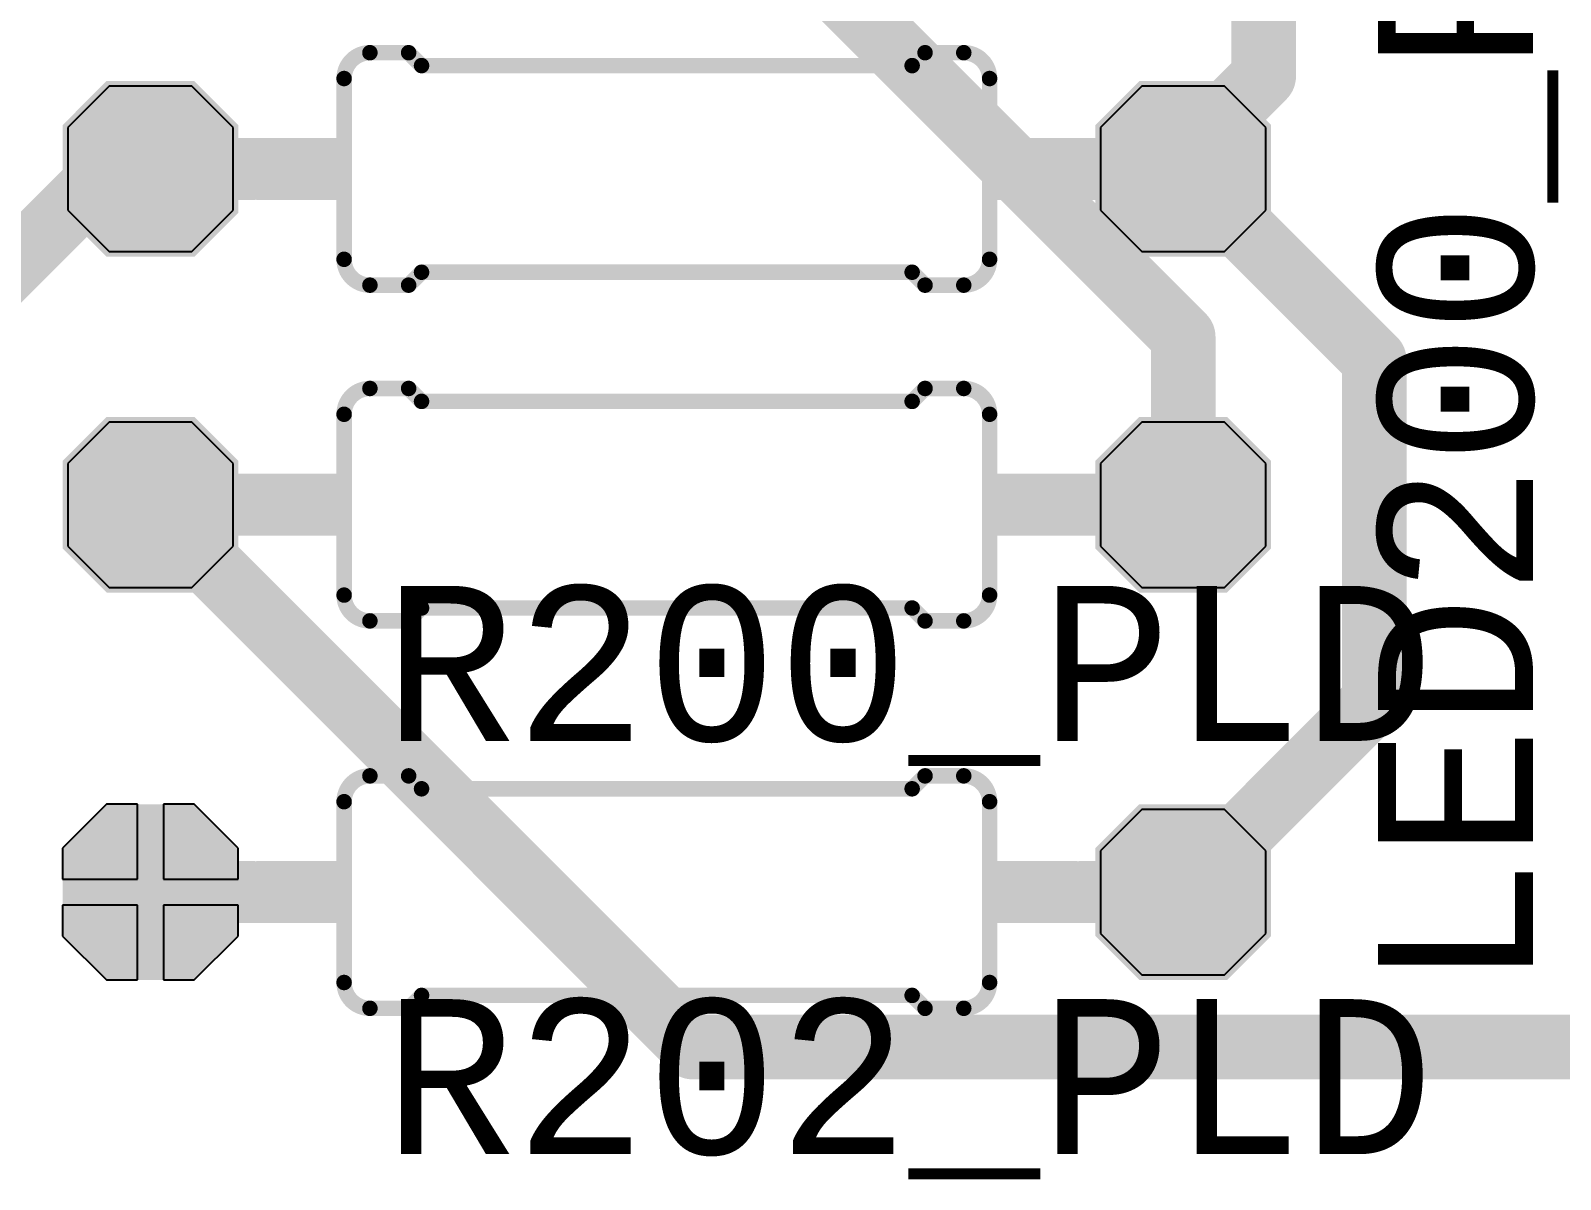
# Model space of a CAD drawing. Header units: inches. Extents: x -0.01 to 8.25, y -0.01 to 4.91.
# Drawn here: x 1.85 to 2.442, y 1.789 to 2.234 of the extents above; entities that cross this region are included whole.
import ezdxf

# ---------------------------------------------------------------- set-up
doc = ezdxf.new("R2010")
doc.units = ezdxf.units.IN
doc.header["$MEASUREMENT"] = 0
for name, color, linetype in [('Bottom Courtyard', 56, 'Continuous'), ('Bottom Layer', 5, 'Continuous'), ('Bottom Solder', 6, 'Continuous'), ('Multi-Layer', 9, 'Continuous'), ('Pad Holes', 156, 'Continuous'), ('Top Layer', 1, 'Continuous'), ('Top Overlay', 2, 'Continuous'), ('Top Solder', 216, 'Continuous')]:
    doc.layers.add(name, color=color, linetype=linetype)
doc.styles.add('Consolas', font='', dxfattribs={"height": 0.2})
doc.styles.get('Consolas').set_extended_font_data('Consolas')

# ---------------------------------------------------------------- blocks, each defined once
blk = doc.blocks.new('0207_10___C______9')
at = {"layer": 'Bottom Layer'}
for points in [[(-0.188, 0.024), (-0.212, 0.024), (-0.224, 0.012), (-0.224, -0.012), (-0.212, -0.024), (-0.188, -0.024), (-0.176, -0.012), (-0.176, 0.012)], [(0.212, 0.024), (0.188, 0.024), (0.176, 0.012), (0.176, -0.012), (0.188, -0.024), (0.212, -0.024), (0.224, -0.012), (0.224, 0.012)]]:
    blk.add_hatch(color=5, dxfattribs=at).paths.add_polyline_path(points)
at = {"layer": 'Bottom Solder'}
for points in [[(-0.183, 0.034), (-0.217, 0.034), (-0.234, 0.017), (-0.234, -0.017), (-0.217, -0.034), (-0.183, -0.034), (-0.166, -0.017), (-0.166, 0.017)], [(0.217, 0.034), (0.183, 0.034), (0.166, 0.017), (0.166, -0.017), (0.183, -0.034), (0.217, -0.034), (0.234, -0.017), (0.234, 0.017)]]:
    blk.add_hatch(color=6, dxfattribs=at).paths.add_polyline_path(points)
at = {"layer": 'Multi-Layer'}
for points in [[(-0.188, 0.024), (-0.212, 0.024), (-0.224, 0.012), (-0.224, -0.012), (-0.212, -0.024), (-0.188, -0.024), (-0.176, -0.012), (-0.176, 0.012)], [(0.212, 0.024), (0.188, 0.024), (0.176, 0.012), (0.176, -0.012), (0.188, -0.024), (0.212, -0.024), (0.224, -0.012), (0.224, 0.012)]]:
    blk.add_hatch(color=9, dxfattribs=at).paths.add_polyline_path(points)
at = {"layer": 'Pad Holes'}
h = blk.add_hatch(color=7, dxfattribs=at)
edge = h.paths.add_edge_path()
edge.add_arc((-0.2, 0), 0.016, 0, 360)
h = blk.add_hatch(color=7, dxfattribs=at)
edge = h.paths.add_edge_path()
edge.add_arc((0.2, 0), 0.016, 0, 360)
at = {"layer": 'Top Layer'}
for points in [[(-0.188, 0.024), (-0.212, 0.024), (-0.224, 0.012), (-0.224, -0.012), (-0.212, -0.024), (-0.188, -0.024), (-0.176, -0.012), (-0.176, 0.012)], [(0.212, 0.024), (0.188, 0.024), (0.176, 0.012), (0.176, -0.012), (0.188, -0.024), (0.212, -0.024), (0.224, -0.012), (0.224, 0.012)]]:
    blk.add_hatch(color=1, dxfattribs=at).paths.add_polyline_path(points)
at = {"layer": 'Top Overlay'}
for points in [[(-0.15897, -0.012), (-0.12497, -0.012), (-0.12497, 0.012), (-0.15897, 0.012)], [(0.12503, -0.012), (0.15903, -0.012), (0.15903, 0.012), (0.12503, 0.012)]]:
    blk.add_hatch(color=2, dxfattribs=at).paths.add_polyline_path(points)
at = {"layer": 'Top Solder'}
for points in [[(-0.183, 0.034), (-0.217, 0.034), (-0.234, 0.017), (-0.234, -0.017), (-0.217, -0.034), (-0.183, -0.034), (-0.166, -0.017), (-0.166, 0.017)], [(0.217, 0.034), (0.183, 0.034), (0.166, 0.017), (0.166, -0.017), (0.183, -0.034), (0.217, -0.034), (0.234, -0.017), (0.234, 0.017)]]:
    blk.add_hatch(color=216, dxfattribs=at).paths.add_polyline_path(points)
at = {"layer": 'Bottom Courtyard'}
for points in [[(-0.2, 0, 0.024, 0.024, 0), (-0.16, 0, 0.024, 0.024, 0)], [(0.16, 0, 0.024, 0.024, 0), (0.2, 0, 0.024, 0.024, 0)]]:
    blk.add_lwpolyline(points, format="xyseb", dxfattribs=at)
for points in [[(-0.206, 0, 0.012, 0.012, 1), (-0.194, 0, 0.012, 0.012, 1)], [(-0.166, 0, 0.012, 0.012, 1), (-0.154, 0, 0.012, 0.012, 1)], [(0.154, 0, 0.012, 0.012, 1), (0.166, 0, 0.012, 0.012, 1)], [(0.194, 0, 0.012, 0.012, 1), (0.206, 0, 0.012, 0.012, 1)]]:
    blk.add_lwpolyline(points, format="xyseb", close=True, dxfattribs=at)
at = {"layer": 'Top Overlay'}
for points in [[(-0.125, 0.035, 0.006, 0.006, -0.414214), (-0.115, 0.045, 0.006, 0.006, 0)], [(-0.115, 0.045, 0.006, 0.006, 0), (-0.1, 0.045, 0.006, 0.006, 0)], [(-0.1, 0.045, 0.006, 0.006, 0), (-0.095, 0.04, 0.006, 0.006, 0)], [(0.095, 0.04, 0.006, 0.006, 0), (0.1, 0.045, 0.006, 0.006, 0)], [(0.1, 0.045, 0.006, 0.006, 0), (0.115, 0.045, 0.006, 0.006, 0)], [(0.115, 0.045, 0.006, 0.006, -0.414214), (0.125, 0.035, 0.006, 0.006, 0)], [(-0.095, 0.04, 0.006, 0.006, 0), (0.095, 0.04, 0.006, 0.006, 0)], [(-0.125, -0.035, 0.006, 0.006, 0), (-0.125, 0.035, 0.006, 0.006, 0)], [(0.125, -0.035, 0.006, 0.006, 0), (0.125, 0.035, 0.006, 0.006, 0)], [(-0.115, -0.045, 0.006, 0.006, -0.414214), (-0.125, -0.035, 0.006, 0.006, 0)], [(0.125, -0.035, 0.006, 0.006, -0.414214), (0.115, -0.045, 0.006, 0.006, 0)], [(-0.1, -0.045, 0.006, 0.006, 0), (-0.095, -0.04, 0.006, 0.006, 0)], [(-0.095, -0.04, 0.006, 0.006, 0), (0.095, -0.04, 0.006, 0.006, 0)], [(0.095, -0.04, 0.006, 0.006, 0), (0.1, -0.045, 0.006, 0.006, 0)], [(-0.115, -0.045, 0.006, 0.006, 0), (-0.1, -0.045, 0.006, 0.006, 0)], [(0.1, -0.045, 0.006, 0.006, 0), (0.115, -0.045, 0.006, 0.006, 0)]]:
    blk.add_lwpolyline(points, format="xyseb", dxfattribs=at)
for points in [[(-0.1165, 0.045, 0.003, 0.003, 1), (-0.1135, 0.045, 0.003, 0.003, 1)], [(-0.1165, 0.045, 0.003, 0.003, 1), (-0.1135, 0.045, 0.003, 0.003, 1)], [(-0.1015, 0.045, 0.003, 0.003, 1), (-0.0985, 0.045, 0.003, 0.003, 1)], [(-0.1015, 0.045, 0.003, 0.003, 1), (-0.0985, 0.045, 0.003, 0.003, 1)], [(0.0985, 0.045, 0.003, 0.003, 1), (0.1015, 0.045, 0.003, 0.003, 1)], [(0.0985, 0.045, 0.003, 0.003, 1), (0.1015, 0.045, 0.003, 0.003, 1)], [(0.1135, 0.045, 0.003, 0.003, 1), (0.1165, 0.045, 0.003, 0.003, 1)], [(0.1135, 0.045, 0.003, 0.003, 1), (0.1165, 0.045, 0.003, 0.003, 1)], [(-0.0965, 0.04, 0.003, 0.003, 1), (-0.0935, 0.04, 0.003, 0.003, 1)], [(-0.0965, 0.04, 0.003, 0.003, 1), (-0.0935, 0.04, 0.003, 0.003, 1)], [(0.0935, 0.04, 0.003, 0.003, 1), (0.0965, 0.04, 0.003, 0.003, 1)], [(0.0935, 0.04, 0.003, 0.003, 1), (0.0965, 0.04, 0.003, 0.003, 1)], [(-0.1265, 0.035, 0.003, 0.003, 1), (-0.1235, 0.035, 0.003, 0.003, 1)], [(-0.1265, 0.035, 0.003, 0.003, 1), (-0.1235, 0.035, 0.003, 0.003, 1)], [(0.1235, 0.035, 0.003, 0.003, 1), (0.1265, 0.035, 0.003, 0.003, 1)], [(0.1235, 0.035, 0.003, 0.003, 1), (0.1265, 0.035, 0.003, 0.003, 1)], [(-0.1265, -0.035, 0.003, 0.003, 1), (-0.1235, -0.035, 0.003, 0.003, 1)], [(-0.1265, -0.035, 0.003, 0.003, 1), (-0.1235, -0.035, 0.003, 0.003, 1)], [(0.1235, -0.035, 0.003, 0.003, 1), (0.1265, -0.035, 0.003, 0.003, 1)], [(0.1235, -0.035, 0.003, 0.003, 1), (0.1265, -0.035, 0.003, 0.003, 1)], [(-0.0965, -0.04, 0.003, 0.003, 1), (-0.0935, -0.04, 0.003, 0.003, 1)], [(-0.0965, -0.04, 0.003, 0.003, 1), (-0.0935, -0.04, 0.003, 0.003, 1)], [(0.0935, -0.04, 0.003, 0.003, 1), (0.0965, -0.04, 0.003, 0.003, 1)], [(0.0935, -0.04, 0.003, 0.003, 1), (0.0965, -0.04, 0.003, 0.003, 1)], [(-0.1165, -0.045, 0.003, 0.003, 1), (-0.1135, -0.045, 0.003, 0.003, 1)], [(-0.1165, -0.045, 0.003, 0.003, 1), (-0.1135, -0.045, 0.003, 0.003, 1)], [(-0.1015, -0.045, 0.003, 0.003, 1), (-0.0985, -0.045, 0.003, 0.003, 1)], [(-0.1015, -0.045, 0.003, 0.003, 1), (-0.0985, -0.045, 0.003, 0.003, 1)], [(0.0985, -0.045, 0.003, 0.003, 1), (0.1015, -0.045, 0.003, 0.003, 1)], [(0.0985, -0.045, 0.003, 0.003, 1), (0.1015, -0.045, 0.003, 0.003, 1)], [(0.1135, -0.045, 0.003, 0.003, 1), (0.1165, -0.045, 0.003, 0.003, 1)], [(0.1135, -0.045, 0.003, 0.003, 1), (0.1165, -0.045, 0.003, 0.003, 1)]]:
    blk.add_lwpolyline(points, format="xyseb", close=True, dxfattribs=at)
blk = doc.blocks.new('0207_10_39')
at = {"layer": 'Bottom Layer'}
for points in [[(-0.188, 0.024), (-0.212, 0.024), (-0.224, 0.012), (-0.224, -0.012), (-0.212, -0.024), (-0.188, -0.024), (-0.176, -0.012), (-0.176, 0.012)], [(0.212, 0.024), (0.188, 0.024), (0.176, 0.012), (0.176, -0.012), (0.188, -0.024), (0.212, -0.024), (0.224, -0.012), (0.224, 0.012)]]:
    blk.add_hatch(color=5, dxfattribs=at).paths.add_polyline_path(points)
at = {"layer": 'Bottom Solder'}
for points in [[(-0.183, 0.034), (-0.217, 0.034), (-0.234, 0.017), (-0.234, -0.017), (-0.217, -0.034), (-0.183, -0.034), (-0.166, -0.017), (-0.166, 0.017)], [(0.217, 0.034), (0.183, 0.034), (0.166, 0.017), (0.166, -0.017), (0.183, -0.034), (0.217, -0.034), (0.234, -0.017), (0.234, 0.017)]]:
    blk.add_hatch(color=6, dxfattribs=at).paths.add_polyline_path(points)
at = {"layer": 'Multi-Layer'}
for points in [[(-0.188, 0.024), (-0.212, 0.024), (-0.224, 0.012), (-0.224, -0.012), (-0.212, -0.024), (-0.188, -0.024), (-0.176, -0.012), (-0.176, 0.012)], [(0.212, 0.024), (0.188, 0.024), (0.176, 0.012), (0.176, -0.012), (0.188, -0.024), (0.212, -0.024), (0.224, -0.012), (0.224, 0.012)]]:
    blk.add_hatch(color=9, dxfattribs=at).paths.add_polyline_path(points)
at = {"layer": 'Pad Holes'}
h = blk.add_hatch(color=7, dxfattribs=at)
edge = h.paths.add_edge_path()
edge.add_arc((-0.2, 0), 0.016, 0, 360)
h = blk.add_hatch(color=7, dxfattribs=at)
edge = h.paths.add_edge_path()
edge.add_arc((0.2, 0), 0.016, 0, 360)
at = {"layer": 'Top Layer'}
for points in [[(-0.188, 0.024), (-0.212, 0.024), (-0.224, 0.012), (-0.224, -0.012), (-0.212, -0.024), (-0.188, -0.024), (-0.176, -0.012), (-0.176, 0.012)], [(0.212, 0.024), (0.188, 0.024), (0.176, 0.012), (0.176, -0.012), (0.188, -0.024), (0.212, -0.024), (0.224, -0.012), (0.224, 0.012)]]:
    blk.add_hatch(color=1, dxfattribs=at).paths.add_polyline_path(points)
at = {"layer": 'Top Overlay'}
for points in [[(-0.159, -0.012), (-0.125, -0.012), (-0.125, 0.012), (-0.159, 0.012)], [(0.125, -0.012), (0.159, -0.012), (0.159, 0.012), (0.125, 0.012)]]:
    blk.add_hatch(color=2, dxfattribs=at).paths.add_polyline_path(points)
at = {"layer": 'Top Solder'}
for points in [[(-0.183, 0.034), (-0.217, 0.034), (-0.234, 0.017), (-0.234, -0.017), (-0.217, -0.034), (-0.183, -0.034), (-0.166, -0.017), (-0.166, 0.017)], [(0.217, 0.034), (0.183, 0.034), (0.166, 0.017), (0.166, -0.017), (0.183, -0.034), (0.217, -0.034), (0.234, -0.017), (0.234, 0.017)]]:
    blk.add_hatch(color=216, dxfattribs=at).paths.add_polyline_path(points)
at = {"layer": 'Bottom Courtyard'}
for points in [[(-0.2, 0, 0.024, 0.024, 0), (-0.16, 0, 0.024, 0.024, 0)], [(0.16, 0, 0.024, 0.024, 0), (0.2, 0, 0.024, 0.024, 0)]]:
    blk.add_lwpolyline(points, format="xyseb", dxfattribs=at)
for points in [[(-0.206, 0, 0.012, 0.012, 1), (-0.194, 0, 0.012, 0.012, 1)], [(-0.166, 0, 0.012, 0.012, 1), (-0.154, 0, 0.012, 0.012, 1)], [(0.154, 0, 0.012, 0.012, 1), (0.166, 0, 0.012, 0.012, 1)], [(0.194, 0, 0.012, 0.012, 1), (0.206, 0, 0.012, 0.012, 1)]]:
    blk.add_lwpolyline(points, format="xyseb", close=True, dxfattribs=at)
at = {"layer": 'Top Overlay'}
for points in [[(-0.125, 0.035, 0.006, 0.006, -0.414214), (-0.115, 0.045, 0.006, 0.006, 0)], [(-0.115, 0.045, 0.006, 0.006, 0), (-0.1, 0.045, 0.006, 0.006, 0)], [(-0.1, 0.045, 0.006, 0.006, 0), (-0.095, 0.04, 0.006, 0.006, 0)], [(0.095, 0.04, 0.006, 0.006, 0), (0.1, 0.045, 0.006, 0.006, 0)], [(0.1, 0.045, 0.006, 0.006, 0), (0.115, 0.045, 0.006, 0.006, 0)], [(0.115, 0.045, 0.006, 0.006, -0.414214), (0.125, 0.035, 0.006, 0.006, 0)], [(-0.095, 0.04, 0.006, 0.006, 0), (0.095, 0.04, 0.006, 0.006, 0)], [(-0.125, -0.035, 0.006, 0.006, 0), (-0.125, 0.035, 0.006, 0.006, 0)], [(0.125, -0.035, 0.006, 0.006, 0), (0.125, 0.035, 0.006, 0.006, 0)], [(-0.115, -0.045, 0.006, 0.006, -0.414214), (-0.125, -0.035, 0.006, 0.006, 0)], [(0.125, -0.035, 0.006, 0.006, -0.414214), (0.115, -0.045, 0.006, 0.006, 0)], [(-0.1, -0.045, 0.006, 0.006, 0), (-0.095, -0.04, 0.006, 0.006, 0)], [(-0.095, -0.04, 0.006, 0.006, 0), (0.095, -0.04, 0.006, 0.006, 0)], [(0.095, -0.04, 0.006, 0.006, 0), (0.1, -0.045, 0.006, 0.006, 0)], [(-0.115, -0.045, 0.006, 0.006, 0), (-0.1, -0.045, 0.006, 0.006, 0)], [(0.1, -0.045, 0.006, 0.006, 0), (0.115, -0.045, 0.006, 0.006, 0)]]:
    blk.add_lwpolyline(points, format="xyseb", dxfattribs=at)
for points in [[(-0.1165, 0.045, 0.003, 0.003, 1), (-0.1135, 0.045, 0.003, 0.003, 1)], [(-0.1165, 0.045, 0.003, 0.003, 1), (-0.1135, 0.045, 0.003, 0.003, 1)], [(-0.1015, 0.045, 0.003, 0.003, 1), (-0.0985, 0.045, 0.003, 0.003, 1)], [(-0.1015, 0.045, 0.003, 0.003, 1), (-0.0985, 0.045, 0.003, 0.003, 1)], [(0.0985, 0.045, 0.003, 0.003, 1), (0.1015, 0.045, 0.003, 0.003, 1)], [(0.0985, 0.045, 0.003, 0.003, 1), (0.1015, 0.045, 0.003, 0.003, 1)], [(0.1135, 0.045, 0.003, 0.003, 1), (0.1165, 0.045, 0.003, 0.003, 1)], [(0.1135, 0.045, 0.003, 0.003, 1), (0.1165, 0.045, 0.003, 0.003, 1)], [(-0.0965, 0.04, 0.003, 0.003, 1), (-0.0935, 0.04, 0.003, 0.003, 1)], [(-0.0965, 0.04, 0.003, 0.003, 1), (-0.0935, 0.04, 0.003, 0.003, 1)], [(0.0935, 0.04, 0.003, 0.003, 1), (0.0965, 0.04, 0.003, 0.003, 1)], [(0.0935, 0.04, 0.003, 0.003, 1), (0.0965, 0.04, 0.003, 0.003, 1)], [(-0.1265, 0.035, 0.003, 0.003, 1), (-0.1235, 0.035, 0.003, 0.003, 1)], [(-0.1265, 0.035, 0.003, 0.003, 1), (-0.1235, 0.035, 0.003, 0.003, 1)], [(0.1235, 0.035, 0.003, 0.003, 1), (0.1265, 0.035, 0.003, 0.003, 1)], [(0.1235, 0.035, 0.003, 0.003, 1), (0.1265, 0.035, 0.003, 0.003, 1)], [(-0.1265, -0.035, 0.003, 0.003, 1), (-0.1235, -0.035, 0.003, 0.003, 1)], [(-0.1265, -0.035, 0.003, 0.003, 1), (-0.1235, -0.035, 0.003, 0.003, 1)], [(0.1235, -0.035, 0.003, 0.003, 1), (0.1265, -0.035, 0.003, 0.003, 1)], [(0.1235, -0.035, 0.003, 0.003, 1), (0.1265, -0.035, 0.003, 0.003, 1)], [(-0.0965, -0.04, 0.003, 0.003, 1), (-0.0935, -0.04, 0.003, 0.003, 1)], [(-0.0965, -0.04, 0.003, 0.003, 1), (-0.0935, -0.04, 0.003, 0.003, 1)], [(0.0935, -0.04, 0.003, 0.003, 1), (0.0965, -0.04, 0.003, 0.003, 1)], [(0.0935, -0.04, 0.003, 0.003, 1), (0.0965, -0.04, 0.003, 0.003, 1)], [(-0.1165, -0.045, 0.003, 0.003, 1), (-0.1135, -0.045, 0.003, 0.003, 1)], [(-0.1165, -0.045, 0.003, 0.003, 1), (-0.1135, -0.045, 0.003, 0.003, 1)], [(-0.1015, -0.045, 0.003, 0.003, 1), (-0.0985, -0.045, 0.003, 0.003, 1)], [(-0.1015, -0.045, 0.003, 0.003, 1), (-0.0985, -0.045, 0.003, 0.003, 1)], [(0.0985, -0.045, 0.003, 0.003, 1), (0.1015, -0.045, 0.003, 0.003, 1)], [(0.0985, -0.045, 0.003, 0.003, 1), (0.1015, -0.045, 0.003, 0.003, 1)], [(0.1135, -0.045, 0.003, 0.003, 1), (0.1165, -0.045, 0.003, 0.003, 1)], [(0.1135, -0.045, 0.003, 0.003, 1), (0.1165, -0.045, 0.003, 0.003, 1)]]:
    blk.add_lwpolyline(points, format="xyseb", close=True, dxfattribs=at)
blk = doc.blocks.new('0207_10_42')
at = {"layer": 'Bottom Layer'}
for points in [[(-0.188, 0.024), (-0.212, 0.024), (-0.224, 0.012), (-0.224, -0.012), (-0.212, -0.024), (-0.188, -0.024), (-0.176, -0.012), (-0.176, 0.012)], [(0.212, 0.024), (0.188, 0.024), (0.176, 0.012), (0.176, -0.012), (0.188, -0.024), (0.212, -0.024), (0.224, -0.012), (0.224, 0.012)]]:
    blk.add_hatch(color=5, dxfattribs=at).paths.add_polyline_path(points)
at = {"layer": 'Bottom Solder'}
for points in [[(-0.183, 0.034), (-0.217, 0.034), (-0.234, 0.017), (-0.234, -0.017), (-0.217, -0.034), (-0.183, -0.034), (-0.166, -0.017), (-0.166, 0.017)], [(0.217, 0.034), (0.183, 0.034), (0.166, 0.017), (0.166, -0.017), (0.183, -0.034), (0.217, -0.034), (0.234, -0.017), (0.234, 0.017)]]:
    blk.add_hatch(color=6, dxfattribs=at).paths.add_polyline_path(points)
at = {"layer": 'Multi-Layer'}
for points in [[(-0.188, 0.024), (-0.212, 0.024), (-0.224, 0.012), (-0.224, -0.012), (-0.212, -0.024), (-0.188, -0.024), (-0.176, -0.012), (-0.176, 0.012)], [(0.212, 0.024), (0.188, 0.024), (0.176, 0.012), (0.176, -0.012), (0.188, -0.024), (0.212, -0.024), (0.224, -0.012), (0.224, 0.012)]]:
    blk.add_hatch(color=9, dxfattribs=at).paths.add_polyline_path(points)
at = {"layer": 'Pad Holes'}
h = blk.add_hatch(color=7, dxfattribs=at)
edge = h.paths.add_edge_path()
edge.add_arc((-0.2, 0), 0.016, 0, 360)
h = blk.add_hatch(color=7, dxfattribs=at)
edge = h.paths.add_edge_path()
edge.add_arc((0.2, 0), 0.016, 0, 360)
at = {"layer": 'Top Layer'}
for points in [[(-0.188, 0.024), (-0.212, 0.024), (-0.224, 0.012), (-0.224, -0.012), (-0.212, -0.024), (-0.188, -0.024), (-0.176, -0.012), (-0.176, 0.012)], [(0.212, 0.024), (0.188, 0.024), (0.176, 0.012), (0.176, -0.012), (0.188, -0.024), (0.212, -0.024), (0.224, -0.012), (0.224, 0.012)]]:
    blk.add_hatch(color=1, dxfattribs=at).paths.add_polyline_path(points)
at = {"layer": 'Top Overlay'}
for points in [[(-0.159, -0.012), (-0.125, -0.012), (-0.125, 0.012), (-0.159, 0.012)], [(0.125, -0.012), (0.159, -0.012), (0.159, 0.012), (0.125, 0.012)]]:
    blk.add_hatch(color=2, dxfattribs=at).paths.add_polyline_path(points)
at = {"layer": 'Top Solder'}
for points in [[(-0.183, 0.034), (-0.217, 0.034), (-0.234, 0.017), (-0.234, -0.017), (-0.217, -0.034), (-0.183, -0.034), (-0.166, -0.017), (-0.166, 0.017)], [(0.217, 0.034), (0.183, 0.034), (0.166, 0.017), (0.166, -0.017), (0.183, -0.034), (0.217, -0.034), (0.234, -0.017), (0.234, 0.017)]]:
    blk.add_hatch(color=216, dxfattribs=at).paths.add_polyline_path(points)
at = {"layer": 'Bottom Courtyard'}
for points in [[(-0.16, 0, 0.024, 0.024, 0), (-0.2, 0, 0.024, 0.024, 0)], [(0.2, 0, 0.024, 0.024, 0), (0.16, 0, 0.024, 0.024, 0)]]:
    blk.add_lwpolyline(points, format="xyseb", dxfattribs=at)
for points in [[(-0.206, 0, 0.012, 0.012, 1), (-0.194, 0, 0.012, 0.012, 1)], [(-0.166, 0, 0.012, 0.012, 1), (-0.154, 0, 0.012, 0.012, 1)], [(0.154, 0, 0.012, 0.012, 1), (0.166, 0, 0.012, 0.012, 1)], [(0.194, 0, 0.012, 0.012, 1), (0.206, 0, 0.012, 0.012, 1)]]:
    blk.add_lwpolyline(points, format="xyseb", close=True, dxfattribs=at)
at = {"layer": 'Top Overlay'}
for points in [[(-0.125, 0.035, 0.006, 0.006, -0.414214), (-0.115, 0.045, 0.006, 0.006, 0)], [(-0.1, 0.045, 0.006, 0.006, 0), (-0.115, 0.045, 0.006, 0.006, 0)], [(-0.095, 0.04, 0.006, 0.006, 0), (-0.1, 0.045, 0.006, 0.006, 0)], [(0.1, 0.045, 0.006, 0.006, 0), (0.095, 0.04, 0.006, 0.006, 0)], [(0.115, 0.045, 0.006, 0.006, 0), (0.1, 0.045, 0.006, 0.006, 0)], [(0.115, 0.045, 0.006, 0.006, -0.414214), (0.125, 0.035, 0.006, 0.006, 0)], [(0.095, 0.04, 0.006, 0.006, 0), (-0.095, 0.04, 0.006, 0.006, 0)], [(-0.125, 0.035, 0.006, 0.006, 0), (-0.125, -0.035, 0.006, 0.006, 0)], [(0.125, 0.035, 0.006, 0.006, 0), (0.125, -0.035, 0.006, 0.006, 0)], [(-0.115, -0.045, 0.006, 0.006, -0.414214), (-0.125, -0.035, 0.006, 0.006, 0)], [(0.125, -0.035, 0.006, 0.006, -0.414214), (0.115, -0.045, 0.006, 0.006, 0)], [(-0.095, -0.04, 0.006, 0.006, 0), (-0.1, -0.045, 0.006, 0.006, 0)], [(0.095, -0.04, 0.006, 0.006, 0), (-0.095, -0.04, 0.006, 0.006, 0)], [(0.1, -0.045, 0.006, 0.006, 0), (0.095, -0.04, 0.006, 0.006, 0)], [(-0.1, -0.045, 0.006, 0.006, 0), (-0.115, -0.045, 0.006, 0.006, 0)], [(0.115, -0.045, 0.006, 0.006, 0), (0.1, -0.045, 0.006, 0.006, 0)]]:
    blk.add_lwpolyline(points, format="xyseb", dxfattribs=at)
for points in [[(-0.1165, 0.045, 0.003, 0.003, 1), (-0.1135, 0.045, 0.003, 0.003, 1)], [(-0.1165, 0.045, 0.003, 0.003, 1), (-0.1135, 0.045, 0.003, 0.003, 1)], [(-0.1015, 0.045, 0.003, 0.003, 1), (-0.0985, 0.045, 0.003, 0.003, 1)], [(-0.1015, 0.045, 0.003, 0.003, 1), (-0.0985, 0.045, 0.003, 0.003, 1)], [(0.0985, 0.045, 0.003, 0.003, 1), (0.1015, 0.045, 0.003, 0.003, 1)], [(0.0985, 0.045, 0.003, 0.003, 1), (0.1015, 0.045, 0.003, 0.003, 1)], [(0.1135, 0.045, 0.003, 0.003, 1), (0.1165, 0.045, 0.003, 0.003, 1)], [(0.1135, 0.045, 0.003, 0.003, 1), (0.1165, 0.045, 0.003, 0.003, 1)], [(-0.0965, 0.04, 0.003, 0.003, 1), (-0.0935, 0.04, 0.003, 0.003, 1)], [(-0.0965, 0.04, 0.003, 0.003, 1), (-0.0935, 0.04, 0.003, 0.003, 1)], [(0.0935, 0.04, 0.003, 0.003, 1), (0.0965, 0.04, 0.003, 0.003, 1)], [(0.0935, 0.04, 0.003, 0.003, 1), (0.0965, 0.04, 0.003, 0.003, 1)], [(-0.1265, 0.035, 0.003, 0.003, 1), (-0.1235, 0.035, 0.003, 0.003, 1)], [(-0.1265, 0.035, 0.003, 0.003, 1), (-0.1235, 0.035, 0.003, 0.003, 1)], [(0.1235, 0.035, 0.003, 0.003, 1), (0.1265, 0.035, 0.003, 0.003, 1)], [(0.1235, 0.035, 0.003, 0.003, 1), (0.1265, 0.035, 0.003, 0.003, 1)], [(-0.1265, -0.035, 0.003, 0.003, 1), (-0.1235, -0.035, 0.003, 0.003, 1)], [(-0.1265, -0.035, 0.003, 0.003, 1), (-0.1235, -0.035, 0.003, 0.003, 1)], [(0.1235, -0.035, 0.003, 0.003, 1), (0.1265, -0.035, 0.003, 0.003, 1)], [(0.1235, -0.035, 0.003, 0.003, 1), (0.1265, -0.035, 0.003, 0.003, 1)], [(-0.0965, -0.04, 0.003, 0.003, 1), (-0.0935, -0.04, 0.003, 0.003, 1)], [(-0.0965, -0.04, 0.003, 0.003, 1), (-0.0935, -0.04, 0.003, 0.003, 1)], [(0.0935, -0.04, 0.003, 0.003, 1), (0.0965, -0.04, 0.003, 0.003, 1)], [(0.0935, -0.04, 0.003, 0.003, 1), (0.0965, -0.04, 0.003, 0.003, 1)], [(-0.1165, -0.045, 0.003, 0.003, 1), (-0.1135, -0.045, 0.003, 0.003, 1)], [(-0.1165, -0.045, 0.003, 0.003, 1), (-0.1135, -0.045, 0.003, 0.003, 1)], [(-0.1015, -0.045, 0.003, 0.003, 1), (-0.0985, -0.045, 0.003, 0.003, 1)], [(-0.1015, -0.045, 0.003, 0.003, 1), (-0.0985, -0.045, 0.003, 0.003, 1)], [(0.0985, -0.045, 0.003, 0.003, 1), (0.1015, -0.045, 0.003, 0.003, 1)], [(0.0985, -0.045, 0.003, 0.003, 1), (0.1015, -0.045, 0.003, 0.003, 1)], [(0.1135, -0.045, 0.003, 0.003, 1), (0.1165, -0.045, 0.003, 0.003, 1)], [(0.1135, -0.045, 0.003, 0.003, 1), (0.1165, -0.045, 0.003, 0.003, 1)]]:
    blk.add_lwpolyline(points, format="xyseb", close=True, dxfattribs=at)

msp = doc.modelspace()

# ---------------------------------------------------------------- linework, layer by layer
at = {"layer": 'Bottom Layer'}
for p, q in [((1.88, 2.212), (1.864, 2.196)), ((1.912, 2.212), (1.88, 2.212)), ((1.928, 2.196), (1.912, 2.212)), ((2.28, 2.212), (2.264, 2.196)), ((2.312, 2.212), (2.28, 2.212)), ((2.328, 2.196), (2.312, 2.212)), ((1.864, 2.196), (1.864, 2.164)), ((1.928, 2.164), (1.928, 2.196)), ((2.264, 2.196), (2.264, 2.164)), ((2.328, 2.164), (2.328, 2.196)), ((1.864, 2.164), (1.88, 2.148)), ((1.912, 2.148), (1.928, 2.164)), ((2.264, 2.164), (2.28, 2.148)), ((2.312, 2.148), (2.328, 2.164)), ((1.88, 2.148), (1.912, 2.148)), ((2.28, 2.148), (2.312, 2.148)), ((1.88, 2.082), (1.864, 2.066)), ((1.912, 2.082), (1.88, 2.082)), ((1.928, 2.066), (1.912, 2.082)), ((2.28, 2.082), (2.264, 2.066)), ((2.312, 2.082), (2.28, 2.082)), ((2.328, 2.066), (2.312, 2.082)), ((1.864, 2.066), (1.864, 2.034)), ((1.928, 2.034), (1.928, 2.066)), ((2.264, 2.066), (2.264, 2.034)), ((2.328, 2.034), (2.328, 2.066)), ((1.864, 2.034), (1.88, 2.018)), ((1.912, 2.018), (1.928, 2.034)), ((2.264, 2.034), (2.28, 2.018)), ((2.312, 2.018), (2.328, 2.034)), ((1.88, 2.018), (1.912, 2.018)), ((2.28, 2.018), (2.312, 2.018)), ((1.879, 1.934), (1.862, 1.917)), ((1.891, 1.934), (1.879, 1.934)), ((1.891, 1.905), (1.891, 1.934)), ((1.913, 1.934), (1.901, 1.934)), ((1.901, 1.934), (1.901, 1.905)), ((1.93, 1.917), (1.913, 1.934)), ((2.28, 1.932), (2.264, 1.916)), ((2.312, 1.932), (2.28, 1.932)), ((2.328, 1.916), (2.312, 1.932)), ((1.862, 1.917), (1.862, 1.905)), ((1.93, 1.905), (1.93, 1.917)), ((2.264, 1.916), (2.264, 1.884)), ((2.328, 1.884), (2.328, 1.916)), ((1.862, 1.905), (1.891, 1.905)), ((1.901, 1.905), (1.93, 1.905)), ((1.891, 1.895), (1.862, 1.895)), ((1.862, 1.895), (1.862, 1.883)), ((1.891, 1.866), (1.891, 1.895)), ((1.93, 1.895), (1.901, 1.895)), ((1.901, 1.895), (1.901, 1.866)), ((1.93, 1.883), (1.93, 1.895)), ((1.862, 1.883), (1.879, 1.866)), ((1.913, 1.866), (1.93, 1.883)), ((2.264, 1.884), (2.28, 1.868)), ((2.312, 1.868), (2.328, 1.884)), ((2.28, 1.868), (2.312, 1.868)), ((1.879, 1.866), (1.891, 1.866)), ((1.901, 1.866), (1.913, 1.866))]:
    msp.add_line(p, q, dxfattribs=at)
at = {"layer": 'Top Layer'}
for points in [[(2.32717, 2.21585, 0.025, 0.025, 0), (2.32717, 2.35916, 0.025, 0.025, 0)], [(2.096, 2.31501, 0.025, 0.025, 0), (2.296, 2.11501, 0.025, 0.025, 0)], [(2.296, 2.18468, 0.025, 0.025, 0), (2.32717, 2.21585, 0.025, 0.025, 0)], [(1.88918, 2.17318, 0.025, 0.025, 0), (1.896, 2.18, 0.025, 0.025, 0)], [(2.296, 2.18, 0.025, 0.025, 0), (2.296, 2.18468, 0.025, 0.025, 0)], [(2.296, 2.18, 0.025, 0.025, 0), (2.37, 2.106, 0.025, 0.025, 0)], [(1.72, 2.02, 0.025, 0.025, 0), (1.87318, 2.17318, 0.025, 0.025, 0)], [(1.87318, 2.17318, 0.025, 0.025, 0), (1.88918, 2.17318, 0.025, 0.025, 0)], [(2.296, 2.05, 0.025, 0.025, 0), (2.296, 2.11501, 0.025, 0.025, 0)], [(2.37, 1.974, 0.025, 0.025, 0), (2.37, 2.106, 0.025, 0.025, 0)], [(1.896, 2.05, 0.025, 0.025, 0), (2.106, 1.84, 0.025, 0.025, 0)], [(2.296, 1.9, 0.025, 0.025, 0), (2.37, 1.974, 0.025, 0.025, 0)], [(2.106, 1.84, 0.025, 0.025, 0), (2.51, 1.84, 0.025, 0.025, 0)]]:
    msp.add_lwpolyline(points, format="xyseb", dxfattribs=at)
for points in [[(2.32092, 2.21585, 0.0125, 0.0125, 1), (2.33342, 2.21585, 0.0125, 0.0125, 1)], [(2.32092, 2.21585, 0.0125, 0.0125, 1), (2.33342, 2.21585, 0.0125, 0.0125, 1)], [(1.88975, 2.18, 0.0125, 0.0125, 1), (1.90225, 2.18, 0.0125, 0.0125, 1)], [(2.28975, 2.18468, 0.0125, 0.0125, 1), (2.30225, 2.18468, 0.0125, 0.0125, 1)], [(2.28975, 2.18468, 0.0125, 0.0125, 1), (2.30225, 2.18468, 0.0125, 0.0125, 1)], [(2.28975, 2.18, 0.0125, 0.0125, 1), (2.30225, 2.18, 0.0125, 0.0125, 1)], [(2.28975, 2.18, 0.0125, 0.0125, 1), (2.30225, 2.18, 0.0125, 0.0125, 1)], [(1.86693, 2.17318, 0.0125, 0.0125, 1), (1.87943, 2.17318, 0.0125, 0.0125, 1)], [(1.86693, 2.17318, 0.0125, 0.0125, 1), (1.87943, 2.17318, 0.0125, 0.0125, 1)], [(1.88293, 2.17318, 0.0125, 0.0125, 1), (1.89543, 2.17318, 0.0125, 0.0125, 1)], [(1.88293, 2.17318, 0.0125, 0.0125, 1), (1.89543, 2.17318, 0.0125, 0.0125, 1)], [(2.28975, 2.11501, 0.0125, 0.0125, 1), (2.30225, 2.11501, 0.0125, 0.0125, 1)], [(2.28975, 2.11501, 0.0125, 0.0125, 1), (2.30225, 2.11501, 0.0125, 0.0125, 1)], [(2.36375, 2.106, 0.0125, 0.0125, 1), (2.37625, 2.106, 0.0125, 0.0125, 1)], [(2.36375, 2.106, 0.0125, 0.0125, 1), (2.37625, 2.106, 0.0125, 0.0125, 1)], [(1.88975, 2.05, 0.0125, 0.0125, 1), (1.90225, 2.05, 0.0125, 0.0125, 1)], [(2.28975, 2.05, 0.0125, 0.0125, 1), (2.30225, 2.05, 0.0125, 0.0125, 1)], [(2.36375, 1.974, 0.0125, 0.0125, 1), (2.37625, 1.974, 0.0125, 0.0125, 1)], [(2.36375, 1.974, 0.0125, 0.0125, 1), (2.37625, 1.974, 0.0125, 0.0125, 1)], [(2.28975, 1.9, 0.0125, 0.0125, 1), (2.30225, 1.9, 0.0125, 0.0125, 1)], [(2.09975, 1.84, 0.0125, 0.0125, 1), (2.11225, 1.84, 0.0125, 0.0125, 1)], [(2.09975, 1.84, 0.0125, 0.0125, 1), (2.11225, 1.84, 0.0125, 0.0125, 1)]]:
    msp.add_lwpolyline(points, format="xyseb", close=True, dxfattribs=at)

# ---------------------------------------------------------------- block references
for name, p in [('0207_10_39', (2.096, 2.18)), ('0207_10___C______9', (2.096, 1.9))]:
    msp.add_blockref(name, p)
at = {"rotation": 180}
msp.add_blockref('0207_10_42', (2.096, 2.05), dxfattribs=at)

# ---------------------------------------------------------------- texts
at = {"layer": 'Top Overlay', "style": 'Consolas'}
msp.add_text('LED200_PLD', height=0.06, rotation=90, dxfattribs=at).set_placement((2.43145, 1.86216))
for s, p in [('R200_PLD', (1.98634, 1.95855)), ('R202_PLD', (1.98634, 1.79855))]:
    msp.add_text(s, height=0.06, dxfattribs=at).set_placement(p)

doc.saveas('drawing.dxf')
